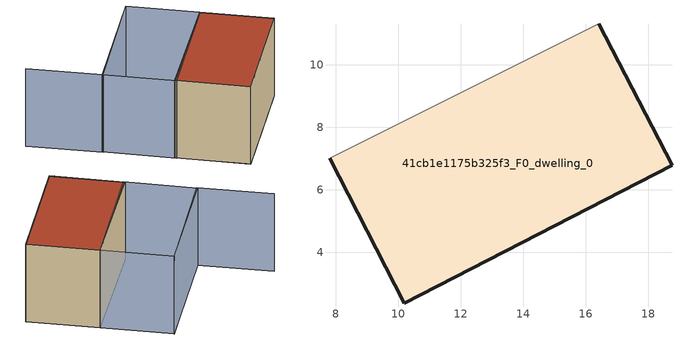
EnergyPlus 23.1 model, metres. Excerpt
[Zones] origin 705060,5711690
41cb1e1175b325f3_F0_dwelling_0
 floor ground (EU_floor_Construction): 18.75,6.78 16.41,11.31 7.81,7 10.2,2.38 z0
 wall outside (EU_wall_Construction): 16.41,11.31 18.75,6.78 10.2,2.38 7.81,7 z0:6
 wall adiabatic (EU_wall_Construction): 7.81,7 16.41,11.31 z0:6
 roof outside (EU_roof_Construction): 16.41,11.31 18.75,6.78 10.2,2.38 7.81,7 z6
shading: 14.11,15.85 5.56,11.36 / 5.56,11.36 3.09,16.06 / 14.07,15.83 16.41,11.31 / 16.41,11.31 7.87,6.9 / 7.87,6.9 5.53,11.42 / 5.53,11.42 14.07,15.83 z0:6
[Building]
EU S2 Campaign: North Axis=0; Terrain=City; Solar Distribution=FullExterior
[Site:Location]
London: Latitude=51.5; Longitude=-0.5; Time Zone=0; Elevation=25
[SizingPeriod:WeatherFileDays]
AnnualSizingPeriod: Begin Month=1; Begin Day of Month=1; End Month=12; End Day of Month=31; Day of Week for Start Day=Monday; Use Weather File Daylight Saving Period=No; Use Weather File Rain and Snow Indicators=No
[MATERIAL]
EU_InternalMass_Material: Roughness=MediumRough; Thickness=0.1; Conductivity=1; Density=1800; Specific Heat=900; Thermal Absorptance=0.9; Solar Absorptance=0.7; Visible Absorptance=0.7
[MATERIAL:NOMASS] Roughness=MediumRough; Thermal Absorptance=0.9; Solar Absorptance=0.7; Visible Absorptance=0.7
Name | Thermal Resistance
EU_wall_NoMass | 0.727863
EU_roof_NoMass | 0.773354
EU_floor_NoMass | 1.79329
[CONSTRUCTION]
EU_wall_Construction: EU_wall_NoMass
EU_roof_Construction: EU_roof_NoMass
EU_floor_Construction: EU_floor_NoMass
EU_InternalMass_Construction: EU_InternalMass_Material
[ZONE]
41cb1e1175b325f3_F0_dwelling_0: Type=1; Multiplier=1; Ceiling Height=autocalculate; Volume=297.278; Floor Area=autocalculate; Part of Total Floor Area=Yes
[INTERNALMASS]
41cb1e1175b325f3_F0_dwelling_0_EU_InternalMass: Construction=EU_InternalMass_Construction; Zone or ZoneList=41cb1e1175b325f3_F0_dwelling_0; Surface Area=49.5463
[OTHEREQUIPMENT]
EU_Step8_InternalGain_41cb1e1175b325f3_F0_dwelling_0_f000: Fuel Type=Electricity; Zone or ZoneList or Space or SpaceList=41cb1e1175b325f3_F0_dwelling_0; Schedule=EU_Step8_GainSchedule_41cb1e1175b325f3_F0_dwelling_0_f000; Design Level Calculation Method=Watts/Area; Power per Zone Floor Area=1; Fraction Latent=0; Fraction Radiant=0; Fraction Lost=0; Carbon Dioxide Generation Rate=0; EndUse Subcategory=EU_Step8_InternalGains
[ZONEVENTILATION:DESIGNFLOWRATE]
EU_ConstantAir_41cb1e1175b325f3_F0_dwelling_0: Zone or ZoneList or Space or SpaceList=41cb1e1175b325f3_F0_dwelling_0; Schedule=EU_AlwaysOn; Design Flow Rate Calculation Method=AirChanges/Hour; Air Changes per Hour=0.484901; Ventilation Type=Natural; Fan Pressure Rise=0; Fan Total Efficiency=1; Constant Term Coefficient=1; Temperature Term Coefficient=0; Velocity Term Coefficient=0; Velocity Squared Term Coefficient=0; Minimum Indoor Temperature=-100; Maximum Indoor Temperature=100; Delta Temperature=-100; Minimum Outdoor Temperature=-100; Maximum Outdoor Temperature=100; Maximum Wind Speed=40
[HVACTEMPLATE:THERMOSTAT]
EU_HeatOnly_41cb1e1175b325f3_F0_dwelling_0: Constant Heating Setpoint=20; Constant Cooling Setpoint=50
[HVACTEMPLATE:ZONE:IDEALLOADSAIRSYSTEM]
41cb1e1175b325f3_F0_dwelling_0: Template Thermostat=EU_HeatOnly_41cb1e1175b325f3_F0_dwelling_0; System Availability Schedule=EU_AlwaysOn; Maximum Heating Supply Air Temperature=50; Minimum Cooling Supply Air Temperature=13; Maximum Heating Supply Air Humidity Ratio=0.0156; Minimum Cooling Supply Air Humidity Ratio=0.0077; Heating Limit=NoLimit; Cooling Limit=NoLimit; Heating Availability Schedule=EU_AlwaysOn; Cooling Availability Schedule=EU_CoolingOff; Dehumidification Control Type=ConstantSensibleHeatRatio; Cooling Sensible Heat Ratio=0.7; Dehumidification Setpoint=60; Humidification Control Type=None; Humidification Setpoint=30; Outdoor Air Method=None; Outdoor Air Flow Rate per Person=0.00944; Outdoor Air Flow Rate per Zone Floor Area=0; Outdoor Air Flow Rate per Zone=0; Demand Controlled Ventilation Type=None; Outdoor Air Economizer Type=NoEconomizer; Heat Recovery Type=None; Sensible Heat Recovery Effectiveness=0.7; Latent Heat Recovery Effectiveness=0.65
[SIZING:ZONE]
41cb1e1175b325f3_F0_dwelling_0: Zone Cooling Design Supply Air Temperature Input Method=SupplyAirTemperature; Zone Cooling Design Supply Air Temperature=13; Zone Heating Design Supply Air Temperature Input Method=SupplyAirTemperature; Zone Heating Design Supply Air Temperature=50; Zone Cooling Design Supply Air Humidity Ratio=0.008; Zone Heating Design Supply Air Humidity Ratio=0.008; Cooling Design Air Flow Method=DesignDay; Cooling Design Air Flow Rate=0; Cooling Minimum Air Flow per Zone Floor Area=0.000762; Cooling Minimum Air Flow=0; Cooling Minimum Air Flow Fraction=0.2; Heating Design Air Flow Method=DesignDay; Heating Design Air Flow Rate=0; Heating Maximum Air Flow per Zone Floor Area=0.002032; Heating Maximum Air Flow=0.141576; Heating Maximum Air Flow Fraction=0.3; Account for Dedicated Outdoor Air System=No; Dedicated Outdoor Air System Control Strategy=NeutralSupplyAir; Dedicated Outdoor Air Low Setpoint Temperature for Design=autosize; Dedicated Outdoor Air High Setpoint Temperature for Design=autosize; Zone Load Sizing Method=Sensible Load Only No Latent Load; Zone Latent Cooling Design Supply Air Humidity Ratio Input Method=HumidityRatioDifference; Zone Cooling Design Supply Air Humidity Ratio Difference=0.005; Zone Latent Heating Design Supply Air Humidity Ratio Input Method=HumidityRatioDifference; Zone Humidification Design Supply Air Humidity Ratio Difference=0.005
[SCHEDULE:CONSTANT]
Name | Hourly Value
EU_AlwaysOn | 1
EU_CoolingOff | 0
[SCHEDULE:FILE]
EU_Step8_GainSchedule_41cb1e1175b325f3_F0_dwelling_0_f000: File=../../schedules/41cb1e1175b325f3/41cb1e1175b325f3_F0_dwelling_0_f000_gain.csv; Column Number=1; Rows to Skip at Top=0; Number of Hours of Data=8760; Column Separator=Comma; Interpolate to Timestep=No; Minutes per Item=60; Adjust Schedule for Daylight Savings=Yes
